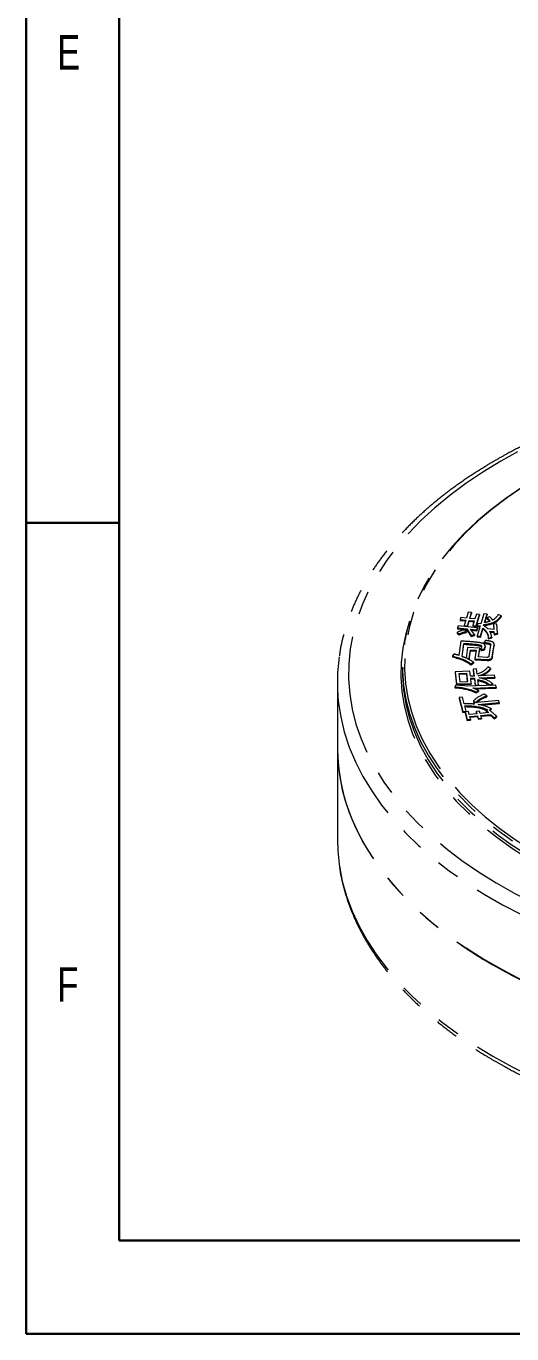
# Model space of a CAD drawing. Header units: millimetres. Extents: x 5 to 415, y 5 to 292.
# Drawn here: x 5 to 31.1, y 5 to 75.1 of the extents above; entities that cross this region are included whole.
import ezdxf

# ---------------------------------------------------------------- set-up
doc = ezdxf.new("R2010")
doc.units = ezdxf.units.MM
doc.linetypes.add('PHANTOM', pattern=[12.7, 6.35, -1.27, 1.27, -1.27, 1.27, -1.27])
doc.layers.add('AM_BOR', color=7, linetype='Continuous', lineweight=30)
doc.styles.add('SLDTEXTSTYLE4', font='TXT', dxfattribs={"width": 0.75})

msp = doc.modelspace()

# ---------------------------------------------------------------- linework, layer by layer
at = {"color": 7, "linetype": 'PHANTOM', "lineweight": 0}
for p, q in [((28.71722, 43.70928), (28.62244, 43.39899)), ((28.89385, 43.69131), (28.71722, 43.70928)), ((28.79908, 43.38102), (28.89385, 43.69131)), ((28.81359, 43.37954), (28.89385, 43.64232)), ((28.89385, 43.69131), (28.89385, 43.64232)), ((29.157, 43.61039), (29.07826, 43.3526)), ((29.14887, 42.98622), (29.33402, 43.59237)), ((29.14887, 42.93722), (29.33402, 43.54338)), ((29.33402, 43.59237), (29.157, 43.61039)), ((29.33402, 43.59237), (29.33402, 43.54338)), ((29.5579, 43.6328), (29.39144, 43.08773)), ((29.73815, 43.61446), (29.5579, 43.6328)), ((29.59931, 43.15996), (29.73815, 43.61446)), ((29.61501, 43.16236), (29.73815, 43.56547)), ((29.73815, 43.61446), (29.73815, 43.56547)), ((30.48232, 43.50853), (30.33254, 43.59537)), ((30.48232, 43.50853), (30.48232, 43.45954)), ((28.18319, 42.97939), (28.15076, 42.87325)), ((28.15076, 42.87325), (28.64318, 42.82313)), ((28.15076, 42.87325), (28.15076, 42.82426)), ((28.15076, 42.82426), (28.64318, 42.77414)), ((29.2167, 42.87419), (28.18319, 42.97939)), ((28.32273, 43.4295), (28.29032, 43.32337)), ((28.29032, 43.32337), (28.59004, 43.29287)), ((28.29032, 43.32337), (28.29032, 43.27438)), ((28.29032, 43.27438), (28.57553, 43.24535)), ((28.62244, 43.39899), (28.32273, 43.4295)), ((28.59004, 43.29287), (28.49818, 42.9921)), ((28.49818, 42.9921), (28.67478, 42.97413)), ((28.49818, 42.9921), (28.49818, 42.94733)), ((28.64318, 42.82313), (28.88511, 42.45678)), ((28.64318, 42.82313), (28.64318, 42.77414)), ((28.67478, 42.97413), (28.76665, 43.27489)), ((28.67478, 42.97413), (28.67478, 42.92935)), ((28.67603, 42.92922), (28.76665, 43.2259)), ((28.76665, 43.27489), (29.04585, 43.24646)), ((28.76665, 43.27489), (28.76665, 43.2259)), ((28.76665, 43.2259), (29.03133, 43.19895)), ((29.07826, 43.3526), (28.79908, 43.38102)), ((28.84835, 42.80225), (29.18428, 42.76806)), ((29.06096, 42.51241), (28.84835, 42.80225)), ((29.04585, 43.24646), (28.97229, 43.00563)), ((28.97229, 43.00563), (29.14887, 42.98622)), ((28.97229, 43.00563), (28.97229, 42.95664)), ((28.97229, 42.95664), (29.14887, 42.93722)), ((29.14887, 42.98622), (29.14887, 42.93722)), ((29.18428, 42.76806), (29.2167, 42.87419)), ((29.18428, 42.71906), (29.2167, 42.8252)), ((29.35823, 42.97903), (29.19315, 42.43861)), ((29.2321, 43.10395), (29.19891, 42.99525)), ((29.19891, 42.99525), (29.35823, 42.97903)), ((29.19891, 42.99525), (29.19891, 42.94625)), ((29.19891, 42.94625), (29.34372, 42.93152)), ((29.2167, 42.87419), (29.2167, 42.8252)), ((29.39144, 43.08773), (29.2321, 43.10395)), ((29.37339, 42.42027), (29.50702, 42.8578)), ((29.37339, 42.37127), (29.50702, 42.80881)), ((29.50702, 42.8578), (29.50702, 42.80881)), ((29.54738, 42.98995), (29.56731, 43.05522)), ((29.55983, 42.98174), (29.56731, 43.00623)), ((29.56731, 43.05522), (29.56731, 43.00623)), ((29.86137, 43.46924), (29.71505, 43.40847)), ((29.71505, 43.40847), (29.71505, 43.35948)), ((30.09693, 42.7846), (29.77186, 42.81768)), ((30.07396, 43.0829), (30.09693, 42.7846)), ((30.25541, 43.06443), (30.07396, 43.0829)), ((30.07396, 43.0829), (30.07396, 43.0339)), ((30.07396, 43.0339), (30.09313, 42.78498)), ((30.29752, 42.58577), (30.25541, 43.06443)), ((28.13266, 42.62797), (28.22849, 42.53968)), ((28.13266, 42.62797), (28.13266, 42.57898)), ((28.13266, 42.57898), (28.22849, 42.49069)), ((28.33215, 42.16345), (28.21565, 41.39477)), ((28.22849, 42.53968), (28.22849, 42.49069)), ((28.62926, 42.67848), (28.52222, 42.76935)), ((28.62926, 42.67848), (28.62926, 42.62949)), ((28.64318, 42.77414), (28.88511, 42.40779)), ((28.88511, 42.45678), (29.06096, 42.51241)), ((28.88511, 42.40779), (29.06096, 42.46341)), ((28.88511, 42.45678), (28.88511, 42.40779)), ((28.88719, 42.7493), (29.18428, 42.71906)), ((29.06096, 42.51241), (29.06096, 42.46341)), ((29.18428, 42.76806), (29.18428, 42.71906)), ((29.19315, 42.43861), (29.37339, 42.42027)), ((29.19315, 42.43861), (29.19315, 42.38962)), ((29.19315, 42.38962), (29.37339, 42.37127)), ((29.37339, 42.42027), (29.37339, 42.37127)), ((29.65358, 42.19448), (29.55327, 42.08734)), ((29.7987, 42.3365), (29.98265, 42.37789)), ((29.7987, 42.3365), (29.7987, 42.28751)), ((29.7987, 42.28751), (29.98265, 42.32889)), ((29.87139, 42.69811), (30.0987, 42.67498)), ((29.89945, 42.64626), (30.0987, 42.62599)), ((29.98265, 42.37789), (29.98265, 42.32889)), ((30.0987, 42.67498), (30.10511, 42.54789)), ((30.0987, 42.67498), (30.0987, 42.62599)), ((30.0987, 42.62599), (30.10511, 42.4989)), ((30.10511, 42.54789), (30.29752, 42.58577)), ((30.10511, 42.54789), (30.10511, 42.4989)), ((30.10511, 42.4989), (30.29752, 42.53678)), ((30.29752, 42.58577), (30.29752, 42.53678)), ((27.95156, 41.46776), (27.8721, 41.36288)), ((28.38689, 41.33688), (28.49371, 42.04166)), ((28.39394, 41.33438), (28.49371, 41.99266)), ((28.49371, 42.04166), (28.49371, 41.99266)), ((28.68697, 41.80985), (28.60281, 41.25448)), ((29.34381, 41.77668), (28.68697, 41.80985)), ((28.77812, 41.22338), (28.84876, 41.68948)), ((28.77812, 41.17439), (28.84876, 41.64048)), ((28.84876, 41.68948), (29.15193, 41.67417)), ((28.84876, 41.68948), (28.84876, 41.64048)), ((28.84876, 41.64048), (29.14456, 41.62555)), ((29.15193, 41.67417), (29.0813, 41.20806)), ((29.1675, 41.98515), (29.1675, 41.93615)), ((29.2731, 41.31011), (29.34381, 41.77668)), ((29.28046, 41.30974), (29.34381, 41.72768)), ((29.34381, 41.77668), (29.34381, 41.72768)), ((29.39138, 41.7009), (29.39138, 41.6519)), ((29.40818, 41.93085), (29.40818, 41.88185)), ((29.55327, 42.08734), (29.55327, 42.03835)), ((29.59391, 41.73848), (29.59391, 41.68948)), ((29.62934, 41.83684), (29.62643, 41.85072)), ((29.62934, 41.88583), (29.62934, 41.83684)), ((29.63041, 41.84487), (29.63041, 41.90611)), ((29.92314, 41.9439), (29.8325, 41.34578)), ((29.8472, 42.04621), (29.8472, 41.99722)), ((29.91436, 42.0104), (29.91436, 41.9614)), ((30.00581, 41.30152), (30.10711, 41.96989)), ((30.00581, 41.25253), (30.10711, 41.92089)), ((30.10711, 41.92089), (30.10665, 41.9445)), ((30.10711, 41.96989), (30.10711, 41.92089)), ((30.10896, 41.93839), (30.10896, 41.99963)), ((25.19797, 40.75683), (25.19797, 40.51187)), ((27.8721, 41.36288), (27.8721, 41.31389)), ((28.65073, 41.22981), (28.77812, 41.22338)), ((28.77812, 41.22338), (28.77812, 41.17439)), ((28.86115, 40.94601), (29.0091, 41.02658)), ((28.86115, 40.89701), (29.0091, 40.97759)), ((28.86115, 40.94601), (28.86115, 40.89701)), ((29.0091, 41.02658), (29.0091, 40.97759)), ((29.0813, 41.20806), (29.7426, 41.17466)), ((29.0813, 41.20806), (29.0813, 41.15907)), ((29.0813, 41.15907), (29.7426, 41.12567)), ((29.71301, 41.2879), (29.2731, 41.31011)), ((29.7426, 41.17466), (29.7426, 41.12567)), ((29.92042, 40.69576), (29.77301, 40.77348)), ((29.92042, 40.69576), (29.92042, 40.64677)), ((29.92247, 41.20346), (29.92247, 41.15447)), ((30.00581, 41.30152), (30.00581, 41.25253)), ((28.80834, 40.54613), (28.01816, 40.51422)), ((28.01816, 40.51422), (28.09696, 39.86376)), ((28.01816, 40.51422), (28.01816, 40.46523)), ((28.01816, 40.46523), (28.09696, 39.81477)), ((28.64246, 40.43141), (28.21009, 40.41394)), ((28.21009, 40.41394), (28.26292, 39.97779)), ((28.64246, 40.38241), (28.21599, 40.36519)), ((28.26292, 39.97779), (28.69529, 39.99523)), ((28.69529, 39.99523), (28.64246, 40.43141)), ((28.64246, 40.43141), (28.64246, 40.38241)), ((28.68938, 39.99499), (28.64246, 40.38241)), ((28.84047, 40.28076), (28.80834, 40.54613)), ((29.03647, 40.28867), (28.84047, 40.28076)), ((28.8535, 40.17325), (29.04951, 40.18117)), ((28.88713, 39.89566), (28.8535, 40.17325)), ((28.8594, 40.1245), (29.04951, 40.13218)), ((29.16939, 40.66544), (28.99172, 40.65826)), ((28.99172, 40.65826), (29.03647, 40.28867)), ((28.99172, 40.65826), (28.99172, 40.60927)), ((28.99172, 40.60927), (29.03057, 40.28844)), ((29.04951, 40.18117), (29.09516, 39.8043)), ((29.04951, 40.18117), (29.04951, 40.13218)), ((29.04951, 40.13218), (29.09501, 39.75654)), ((29.20206, 40.39583), (29.16939, 40.66544)), ((29.27284, 39.81147), (29.23797, 40.09941)), ((30.1384, 40.33315), (29.25369, 40.29744)), ((29.31073, 40.19171), (30.15141, 40.22565)), ((29.46606, 40.14899), (30.15141, 40.17665)), ((30.15141, 40.22565), (30.1384, 40.33315)), ((30.15141, 40.22565), (30.15141, 40.17665)), ((21.69797, 39.94029), (21.69797, 36.42916)), ((28.0629, 39.80683), (27.99846, 39.70661)), ((27.99846, 39.70661), (27.99846, 39.65762)), ((28.09696, 39.86376), (28.88713, 39.89566)), ((28.09696, 39.86376), (28.09696, 39.81477)), ((28.09696, 39.81477), (28.88713, 39.84666)), ((28.63633, 39.73802), (28.42352, 39.77079)), ((30.21097, 39.80159), (28.63633, 39.73802)), ((28.88713, 39.89566), (28.88713, 39.84666)), ((28.97416, 39.64361), (30.224, 39.69408)), ((29.08681, 39.59917), (30.224, 39.64508)), ((29.09516, 39.8043), (29.27284, 39.81147)), ((29.09516, 39.8043), (29.09516, 39.75655)), ((29.15484, 39.42988), (29.27776, 39.5138)), ((29.15484, 39.38089), (29.27776, 39.46481)), ((29.15484, 39.42988), (29.15484, 39.38089)), ((29.27284, 39.81147), (29.27284, 39.76372)), ((29.27776, 39.5138), (29.27776, 39.46481)), ((29.7206, 39.22693), (29.57626, 39.30685)), ((29.89392, 39.79564), (30.02655, 39.88066)), ((29.89392, 39.79564), (29.89392, 39.78879)), ((29.96408, 39.79162), (30.02655, 39.83167)), ((30.02655, 39.88066), (30.02655, 39.83167)), ((30.224, 39.69408), (30.21097, 39.80159)), ((30.224, 39.69408), (30.224, 39.64508)), ((28.40518, 39.1537), (28.23048, 39.13772)), ((28.23048, 39.13772), (28.43792, 38.38166)), ((28.23048, 39.13772), (28.23048, 39.08873)), ((28.23048, 39.08873), (28.43792, 38.33267)), ((28.50142, 38.80293), (28.40518, 39.1537)), ((28.61262, 38.39764), (28.531, 38.69508)), ((28.99939, 38.94013), (29.13305, 38.86903)), ((28.99939, 38.94013), (28.99939, 38.89114)), ((28.99939, 38.89114), (29.07475, 38.85105)), ((30.35979, 38.96853), (29.02749, 38.84673)), ((29.02749, 38.84673), (29.04544, 38.78127)), ((29.02749, 38.84673), (29.02749, 38.79773)), ((29.13305, 38.86903), (29.13305, 38.85638)), ((29.25762, 38.75864), (30.38898, 38.86209)), ((29.25871, 38.75468), (29.25762, 38.75864)), ((29.4118, 38.72375), (30.38898, 38.8131)), ((29.7206, 39.22693), (29.7206, 39.17793)), ((30.38898, 38.86209), (30.35979, 38.96853)), ((30.38898, 38.86209), (30.38898, 38.8131)), ((28.43792, 38.38166), (28.61262, 38.39764)), ((28.43792, 38.38166), (28.43792, 38.33267)), ((28.43792, 38.33267), (28.55813, 38.34366)), ((28.73202, 38.37846), (28.55813, 38.36257)), ((28.55813, 38.36257), (28.67047, 37.95308)), ((28.55813, 38.36257), (28.55813, 38.31358)), ((28.55813, 38.31358), (28.67047, 37.90409)), ((28.61262, 38.39764), (28.61262, 38.36755)), ((28.67047, 37.95308), (28.84436, 37.96898)), ((28.67047, 37.95308), (28.67047, 37.90409)), ((28.67047, 37.90409), (28.84436, 37.91999)), ((28.77304, 38.22893), (28.73202, 38.37846)), ((29.1866, 38.26674), (28.77304, 38.22893)), ((28.80225, 38.12248), (29.21582, 38.1603)), ((28.84436, 37.96898), (28.80225, 38.12248)), ((28.81536, 38.07469), (29.21582, 38.11131)), ((28.84436, 37.96898), (28.84436, 37.91999)), ((29.32727, 38.4083), (29.15217, 38.39228)), ((29.15217, 38.39228), (29.1866, 38.26674)), ((29.15217, 38.39228), (29.15217, 38.34329)), ((29.15217, 38.34329), (29.17349, 38.26554)), ((29.21582, 38.1603), (29.2553, 38.01635)), ((29.21582, 38.1603), (29.21582, 38.11131)), ((29.21582, 38.11131), (29.2553, 37.96736)), ((29.2553, 38.01635), (29.43041, 38.03237)), ((29.2553, 38.01635), (29.2553, 37.96736)), ((29.2553, 37.96736), (29.43041, 37.98337)), ((29.36172, 38.28275), (29.32727, 38.4083)), ((29.82371, 38.325), (29.36172, 38.28275)), ((29.39093, 38.17632), (29.92271, 38.22493)), ((29.43041, 38.03237), (29.39093, 38.17632)), ((29.40404, 38.12852), (29.92271, 38.17594)), ((29.43041, 38.03237), (29.43041, 37.98337)), ((29.76615, 38.47302), (29.65961, 38.46328)), ((29.65961, 38.46328), (29.82371, 38.325)), ((29.65961, 38.46328), (29.65961, 38.41428)), ((29.65961, 38.41428), (29.77126, 38.3202)), ((29.8549, 38.48113), (29.94591, 38.5384)), ((29.88548, 38.45138), (29.94591, 38.48941)), ((29.92271, 38.22493), (29.92271, 38.17594)), ((29.94591, 38.5384), (29.94591, 38.48941)), ((30.11071, 38.04776), (30.24022, 38.13649)), ((30.11071, 37.99877), (30.24022, 38.0875)), ((30.11071, 38.04776), (30.11071, 37.99877)), ((30.24022, 38.13649), (30.24022, 38.0875)), ((21.69797, 36.42916), (21.69797, 31.52992))]:
    msp.add_line(p, q, dxfattribs=at)
at = {"color": 7, "linetype": 'PHANTOM', "lineweight": 0, "flags": 128}
for points in [[(30.46969, 51.81911), (29.50337, 51.2325), (28.58933, 50.6186), (27.72988, 49.97896), (26.92718, 49.3152), (26.18327, 48.629), (25.50002, 47.92209), (24.87915, 47.19625), (24.32225, 46.45332), (23.83071, 45.69518), (23.40578, 44.92374), (23.04852, 44.14094), (22.75985, 43.34877), (22.54049, 42.54923), (22.39099, 41.74434), (22.31174, 40.93613), (22.30293, 40.12663), (22.36458, 39.31791), (22.49654, 38.512), (22.69848, 37.71093), (22.96989, 36.91673), (23.31008, 36.1314), (23.71819, 35.35694), (24.19319, 34.59529), (24.73387, 33.84838), (25.33889, 33.11809), (26.0067, 32.40628), (26.73562, 31.71474), (27.5238, 31.04521), (28.36927, 30.39939), (29.26987, 29.77891), (30.22334, 29.18533), (31.22727, 28.62016), (32.27912, 28.08483), (33.37623, 27.58068), (34.51584, 27.10898), (35.69507, 26.67094), (36.91092, 26.26766), (38.16035, 25.90015), (39.44018, 25.56934), (40.74718, 25.27608), (42.07806, 25.0211), (43.42945, 24.80504), (44.79794, 24.62845), (46.18007, 24.49178), (47.57235, 24.39537), (48.97126, 24.33946), (50.37327, 24.3242), (51.77484, 24.34963), (53.17242, 24.41568), (54.56249, 24.52218), (55.94154, 24.66887), (57.30607, 24.85537), (58.65265, 25.08122), (59.97788, 25.34584), (61.2784, 25.64856), (62.55092, 25.98862), (63.79225, 26.36516), (64.99923, 26.77724), (66.16883, 27.2238), (67.29808, 27.70372), (68.38413, 28.21579), (69.42424, 28.75871), (70.41579, 29.33112), (71.35627, 29.93157), (72.24329, 30.55853), (73.07463, 31.21043), (73.84818, 31.88563), (74.56199, 32.5824), (75.21425, 33.29901), (75.80332, 34.03362), (76.32771, 34.78439), (76.78609, 35.54943), (77.17731, 36.32679), (77.50038, 37.11452), (77.75447, 37.91063), (77.93896, 38.7131), (78.05337, 39.51991), (78.09742, 40.32902), (78.07099, 41.13838), (77.97415, 41.94595), (77.80714, 42.7497), (77.57039, 43.54759), (77.2645, 44.3376), (76.89024, 45.11774), (76.44854, 45.88604), (75.94054, 46.64056), (75.36751, 47.37939), (74.73089, 48.10066), (74.03231, 48.80256), (73.27352, 49.48331), (72.45643, 50.14119), (71.58312, 50.77455), (70.65579, 51.38177), (69.67678, 51.96132), (68.64857, 52.51175), (67.57375, 53.03166), (66.45503, 53.51973), (65.29525, 53.97474), (64.09733, 54.39554), (62.8643, 54.78106), (61.59928, 55.13032), (60.30545, 55.44246), (58.98609, 55.71667), (57.64453, 55.95226), (56.28417, 56.14865), (54.90842, 56.30533), (53.52078, 56.42191), (52.12474, 56.49809), (50.72384, 56.53368), (49.32161, 56.52859), (47.92159, 56.48284), (46.52732, 56.39654), (45.14233, 56.2699), (43.7701, 56.10326), (42.41412, 55.89702), (41.07779, 55.65171), (39.76451, 55.36795), (38.47758, 55.04645), (37.22025, 54.68804), (35.99571, 54.29361), (34.80705, 53.86415), (33.65726, 53.40077), (32.54926, 52.90461), (31.48584, 52.37695), (30.46969, 51.81911)], [(32.10206, 50.71463), (31.60451, 50.40433), (30.74143, 49.81938), (29.93349, 49.20874), (29.183, 48.57415), (28.49208, 47.9174), (27.86269, 47.24034), (27.29661, 46.54491), (26.79544, 45.83308), (26.36061, 45.10685), (25.99335, 44.3683), (25.6947, 43.6195), (25.46551, 42.86259), (25.30643, 42.09972), (25.2179, 41.33303), (25.20018, 40.56472), (25.25333, 39.79694), (25.37717, 39.03189), (25.57138, 38.27173), (25.83539, 37.51861), (26.16847, 36.77468), (26.56965, 36.04202), (27.03782, 35.32274), (27.57163, 34.61886), (28.16958, 33.93237), (28.82997, 33.26523), (29.55093, 32.61933), (30.33042, 31.99649), (31.16622, 31.39849), (32.05598, 30.82701), (32.99715, 30.28368), (33.98709, 29.77004), (35.02297, 29.28754), (36.10188, 28.83755), (37.22074, 28.42135), (38.37638, 28.04011), (39.56553, 27.69492), (40.78483, 27.38676), (42.0308, 27.11649), (43.29993, 26.88489), (44.58861, 26.69262), (45.89318, 26.5402), (47.20997, 26.42809), (48.53522, 26.35659), (49.86518, 26.32592), (51.19609, 26.33614), (52.52417, 26.38725), (53.84566, 26.47909), (55.1568, 26.6114), (56.45389, 26.7838), (57.73324, 26.99582), (58.99124, 27.24684), (60.22431, 27.53615), (61.42896, 27.86295), (62.60178, 28.22629), (63.73943, 28.62515), (64.8387, 29.0584), (65.89647, 29.52481), (66.90974, 30.02305), (67.87564, 30.55173), (68.79143, 31.10933), (69.65451, 31.69428), (70.46244, 32.30492), (71.21294, 32.93951), (71.90386, 33.59626), (72.53325, 34.27332), (73.09933, 34.96875), (73.6005, 35.68058), (74.03533, 36.40681), (74.40259, 37.14536), (74.70123, 37.89416), (74.93043, 38.65107), (75.08951, 39.41394), (75.17804, 40.18063), (75.19575, 40.94894), (75.14261, 41.71672), (75.01876, 42.48177), (74.82456, 43.24193), (74.56054, 43.99505), (74.22747, 44.73899), (73.82629, 45.47164), (73.35812, 46.19092), (72.82431, 46.8948), (72.22636, 47.58129), (71.56597, 48.24843), (70.84501, 48.89433), (70.06552, 49.51717), (69.22971, 50.11517), (69.0316, 50.2478)], [(25.19797, 40.51187), (25.20018, 40.31975), (25.25333, 39.55198), (25.37717, 38.78693), (25.57138, 38.02677), (25.83539, 37.27365), (26.16847, 36.52971), (26.56965, 35.79706), (27.03782, 35.07778), (27.57163, 34.37389), (28.16958, 33.68741), (28.82997, 33.02027), (29.55093, 32.37437), (30.33042, 31.75153), (31.01899, 31.25424)], [(28.59898, 25.71541), (28.61314, 25.7059), (29.56587, 25.09812), (30.5699, 24.51851), (31.62272, 23.96851), (32.72173, 23.44949), (33.86418, 22.96274), (35.04725, 22.50946), (36.26797, 22.0908), (37.52334, 21.70778), (38.81021, 21.36136), (40.12539, 21.05241), (41.46562, 20.78168), (42.82756, 20.54985), (44.20782, 20.35751), (45.60297, 20.20511), (47.00955, 20.09306), (48.42405, 20.02162), (49.84296, 19.99097), (51.26276, 20.00119), (52.67991, 20.05225), (54.09089, 20.14403), (55.49219, 20.27629), (56.88033, 20.44871), (58.25185, 20.66087), (59.60335, 20.91222), (60.93147, 21.20215), (62.23291, 21.52994), (63.50442, 21.89477), (64.74285, 22.29574), (65.94512, 22.73184), (67.10824, 23.202), (68.22932, 23.70504), (69.30557, 24.23972), (70.33431, 24.8047), (71.31299, 25.39858), (72.23918, 26.01989), (73.11057, 26.66707), (73.925, 27.33853), (74.68043, 28.03258), (75.375, 28.74751), (76.00697, 29.48154), (76.57478, 30.23284), (77.07702, 30.99955), (77.51242, 31.77976), (77.87992, 32.57152), (78.1786, 33.37288), (78.40771, 34.18183), (78.56669, 34.99637), (78.65514, 35.81447), (78.67473, 36.50763)], [(21.69797, 36.42916), (21.7179, 35.81398), (21.80642, 34.99522), (21.96553, 34.18002), (22.19482, 33.37042), (22.49374, 32.56842), (22.86154, 31.77601), (23.29729, 30.99518), (23.79993, 30.22786), (24.3682, 29.47595), (25.00068, 28.74133), (25.69581, 28.02583), (26.45185, 27.33121), (27.26693, 26.65922), (28.13902, 26.01151), (29.06596, 25.38971), (30.04543, 24.79535)], [(21.69797, 36.42916), (21.70018, 36.22406), (21.75332, 35.40428), (21.87717, 34.58705), (22.07143, 33.77439), (22.33562, 32.96834), (22.66908, 32.17089), (23.07098, 31.38403), (23.54033, 30.60971), (24.07594, 29.84986), (24.67651, 29.10637), (25.34052, 28.38108), (26.06633, 27.6758), (26.85214, 26.99228), (27.69598, 26.33223), (28.59577, 25.69728), (29.54927, 25.089), (30.55411, 24.50893), (31.60778, 23.95848), (32.70767, 23.43904), (33.85104, 22.9519), (35.03505, 22.49826), (36.25677, 22.07926), (37.51314, 21.69594), (38.80105, 21.34924), (40.11729, 21.04003), (41.45859, 20.76909), (42.82163, 20.53708), (44.203, 20.34457), (45.59927, 20.19206), (47.00698, 20.07992), (48.42262, 20.00842), (49.84268, 19.97774), (51.26362, 19.98797), (52.68191, 20.03907), (54.09402, 20.13092), (55.49645, 20.26329), (56.88571, 20.43585), (58.25833, 20.64818), (59.61092, 20.89973), (60.94011, 21.1899), (62.24259, 21.51795), (63.51513, 21.88308), (64.75455, 22.28437), (65.95779, 22.72082), (67.12184, 23.19136), (68.24382, 23.69481), (69.32094, 24.22991), (70.35051, 24.79535), (71.32998, 25.38971), (72.25692, 26.01151), (73.12901, 26.65922), (73.94409, 27.33121), (74.70013, 28.02583), (75.39526, 28.74133), (76.02774, 29.47595), (76.59601, 30.22786), (77.09864, 30.99518), (77.5344, 31.77601), (77.9022, 32.56842), (78.20111, 33.37042), (78.43041, 34.18002), (78.58952, 34.99522), (78.67804, 35.81398), (78.69797, 36.42916)], [(29.86325, 24.92037), (30.06163, 24.8047), (31.09037, 24.23972), (32.16662, 23.70504), (33.2877, 23.202), (34.45082, 22.73184), (35.65309, 22.29574), (36.89152, 21.89477), (38.16303, 21.52994), (39.46447, 21.20215), (40.79258, 20.91222), (42.14409, 20.66087), (43.51561, 20.44871), (44.90375, 20.27629), (46.30505, 20.14403), (47.71603, 20.05225), (49.13318, 20.00119), (50.55297, 19.99097), (51.97189, 20.02162), (53.38639, 20.09306), (54.79297, 20.20511), (56.18812, 20.35751), (57.56838, 20.54985), (58.93032, 20.78168), (60.27054, 21.05241), (61.58573, 21.36136), (62.8726, 21.70778), (64.12796, 22.0908), (65.34869, 22.50946), (66.53176, 22.96274), (67.67421, 23.44949), (68.77321, 23.96851), (69.82604, 24.51851), (70.83006, 25.09812), (71.7828, 25.7059), (72.68186, 26.34035), (73.52503, 26.99987), (74.31021, 27.68284), (75.03544, 28.38755), (75.69891, 29.11225), (76.29899, 29.85515), (76.83418, 30.61439), (77.30314, 31.38809), (77.70472, 32.17432), (78.03791, 32.97112), (78.30189, 33.77653), (78.496, 34.58853), (78.61975, 35.4051), (78.67284, 36.22422), (78.67491, 36.37591)], [(30.04543, 24.79535), (31.075, 24.22991), (32.15211, 23.69481), (33.27409, 23.19136), (34.43815, 22.72082), (35.64139, 22.28437), (36.88081, 21.88308), (38.15335, 21.51795), (39.45583, 21.1899), (40.78502, 20.89973), (42.1376, 20.64818), (43.51023, 20.43585), (44.89949, 20.26329), (46.30192, 20.13092), (47.71403, 20.03907), (49.13232, 19.98797), (50.55326, 19.97774), (51.97331, 20.00842), (53.38896, 20.07992), (54.79667, 20.19206), (56.19294, 20.34457), (57.57431, 20.53708), (58.93734, 20.76909), (60.27865, 21.04003), (61.59489, 21.34924), (62.8828, 21.69594), (64.13917, 22.07926), (65.36088, 22.49826), (66.5449, 22.9519), (67.68827, 23.43904), (68.78816, 23.95848), (69.84183, 24.50893), (70.84667, 25.089), (71.80016, 25.69728), (72.69995, 26.33223), (73.5438, 26.99228), (74.32961, 27.6758), (75.05542, 28.38108), (75.71943, 29.10637), (76.31999, 29.84986), (76.85561, 30.60971), (77.32495, 31.38403), (77.72686, 32.17089), (78.06031, 32.96834), (78.3245, 33.77439), (78.51877, 34.58705), (78.64262, 35.40428), (78.69575, 36.22406), (78.69797, 36.42916)], [(28.603, 33.68227), (28.91544, 33.37685), (29.63352, 32.73353), (30.40989, 32.11319), (31.24235, 31.51758), (32.12854, 30.94838), (33.06596, 30.40723), (34.05193, 29.89564), (35.08367, 29.41507), (36.15826, 28.96688), (37.27264, 28.55234), (38.42367, 28.17263), (39.60806, 27.82882), (40.82248, 27.52189), (42.06347, 27.25271), (43.32752, 27.02204), (44.61104, 26.83053), (45.9104, 26.67872), (47.22192, 26.56706), (48.54187, 26.49585), (49.86651, 26.46529), (51.1921, 26.47548), (52.51487, 26.52638), (53.83106, 26.61785), (55.13696, 26.74963), (56.42887, 26.92135), (57.7031, 27.13251), (58.95607, 27.38253), (60.18421, 27.67069), (61.38404, 27.99618), (62.55216, 28.35806), (63.68527, 28.75533), (64.78014, 29.18685), (65.83368, 29.65139), (66.84289, 30.14764), (67.80493, 30.6742), (68.71705, 31.22957), (69.57669, 31.81218), (70.38139, 32.42038), (71.12888, 33.05243), (71.81703, 33.70656), (72.21306, 34.12243)], [(21.69797, 31.52992), (21.7179, 30.91473), (21.79125, 30.19989)]]:
    msp.add_lwpolyline(points, dxfattribs=at)
at = {"color": 8, "linetype": 'PHANTOM', "lineweight": 0, "flags": 128}
for points in [[(32.59101, 51.00277), (31.67888, 50.44739), (30.81925, 49.86479), (30.01455, 49.25659), (29.26706, 48.62453), (28.5789, 47.97041), (27.95203, 47.29606), (27.38821, 46.60342), (26.88905, 45.89443), (26.45596, 45.17111), (26.09017, 44.4355), (25.79272, 43.68971), (25.56444, 42.93583), (25.40599, 42.176), (25.31782, 41.41238), (25.30018, 40.64714), (25.3531, 39.88244), (25.47646, 39.12045), (25.66989, 38.36333), (25.93284, 37.61322), (26.26458, 36.87226), (26.66417, 36.14254), (27.13046, 35.42613), (27.66213, 34.72506), (28.25769, 34.04132), (28.603, 33.68227)], [(25.54392, 43.14948), (25.36658, 42.5444), (25.20686, 41.77847), (25.11798, 41.00872), (25.10019, 40.23733), (25.15355, 39.46649), (25.27789, 38.69838), (25.47287, 37.93517), (25.73794, 37.17904), (26.07235, 36.43213), (26.47514, 35.69655), (26.94517, 34.97439), (27.48112, 34.26769), (28.08146, 33.57846), (28.7445, 32.90865), (29.46834, 32.26016), (30.25095, 31.63483), (31.0901, 31.03444), (31.98341, 30.46067), (32.92835, 29.91517), (33.92224, 29.39947), (34.64205, 29.05862)], [(21.78695, 38.64122), (21.87717, 38.09817), (22.07143, 37.28552), (22.33562, 36.47947), (22.66908, 35.68202), (23.07098, 34.89516), (23.54033, 34.12084), (24.07594, 33.36099), (24.67651, 32.61749), (25.34052, 31.8922), (26.06633, 31.18693), (26.85214, 30.50341), (27.69598, 29.84335), (28.59577, 29.2084), (29.54927, 28.60013), (30.55411, 28.02005), (31.60778, 27.46961), (32.70767, 26.95017), (33.85104, 26.46303), (35.03505, 26.00939), (36.25677, 25.59039), (37.51314, 25.20706), (38.80105, 24.86037), (40.11729, 24.55116), (41.45859, 24.28021), (42.82163, 24.0482), (44.203, 23.8557), (45.59927, 23.70319), (47.00698, 23.59104), (48.42262, 23.51954), (49.84268, 23.48887), (51.26362, 23.49909), (52.68191, 23.5502), (54.09402, 23.64205), (55.49645, 23.77442), (56.88571, 23.94698), (58.25833, 24.1593), (59.61092, 24.41086), (60.94011, 24.70103), (62.24259, 25.02908), (63.51513, 25.3942), (64.75455, 25.79549), (65.95779, 26.23195), (67.12184, 26.70248), (68.24382, 27.20593), (69.32094, 27.74104), (70.35051, 28.30647), (71.32998, 28.90083), (72.25692, 29.52264), (73.12901, 30.17034), (73.94409, 30.84234), (74.70013, 31.53695), (75.39526, 32.25246), (76.02774, 32.98708), (76.59601, 33.73898), (77.09864, 34.50631), (77.5344, 35.28714), (77.9022, 36.07954), (78.20111, 36.88154), (78.43041, 37.69115), (78.58952, 38.50634), (78.60609, 38.62027)], [(31.01899, 31.25424), (31.16622, 31.15353), (32.05598, 30.58205), (32.99715, 30.03872), (33.98709, 29.52508), (35.02297, 29.04258), (36.10188, 28.59259), (37.22074, 28.17638), (38.37638, 27.79515), (39.56553, 27.44996), (40.78483, 27.1418), (42.0308, 26.87153), (43.29993, 26.63993), (44.58861, 26.44765), (45.89318, 26.29524), (47.20997, 26.18313), (48.53522, 26.11163), (49.86518, 26.08095), (51.19609, 26.09118), (52.52417, 26.14229), (53.84566, 26.23413), (55.1568, 26.36643), (56.45389, 26.53884), (57.73324, 26.75085), (58.99124, 27.00188), (60.22431, 27.29119), (61.42896, 27.61798), (62.60178, 27.98133), (63.73943, 28.38019), (64.8387, 28.81344), (65.89647, 29.27984), (66.90974, 29.77809), (67.87564, 30.30677), (68.79143, 30.86437), (69.65451, 31.44932), (70.05549, 31.74395)], [(21.79125, 30.19989), (21.80642, 30.09597), (21.96553, 29.28078), (22.19482, 28.47117), (22.49374, 27.66917), (22.86154, 26.87677), (23.29729, 26.09594), (23.79993, 25.32861), (24.3682, 24.57671), (25.00068, 23.84209), (25.69581, 23.12658), (26.45185, 22.43197), (27.26693, 21.75997), (28.13902, 21.11227), (29.06596, 20.49046), (30.04543, 19.8961)], [(30.04543, 19.8961), (31.075, 19.33067), (32.15211, 18.79556), (33.27409, 18.29211), (34.43815, 17.82158), (35.64139, 17.38512), (36.88081, 16.98383), (38.15335, 16.61871), (39.45583, 16.29066), (40.78502, 16.00049), (42.1376, 15.74893), (43.51023, 15.53661), (44.89949, 15.36405), (46.30192, 15.23168), (47.71403, 15.13983), (49.13232, 15.08872), (50.55326, 15.0785), (51.97331, 15.10917), (53.38896, 15.18067), (54.79667, 15.29282), (56.19294, 15.44533), (57.57431, 15.63783), (58.93734, 15.86984), (60.27865, 16.14079), (61.59489, 16.45), (62.8828, 16.79669), (64.13917, 17.18002), (65.36088, 17.59902), (66.5449, 18.05266), (67.68827, 18.5398), (68.78816, 19.05924), (69.84183, 19.60968), (70.84667, 20.18976), (71.80016, 20.79803), (72.69995, 21.43298), (73.5438, 22.09304), (74.32961, 22.77656), (75.05542, 23.48183), (75.71943, 24.20712), (76.31999, 24.95062), (76.85561, 25.71047), (77.32495, 26.48479), (77.72686, 27.27165), (78.06031, 28.0691), (78.3245, 28.87515), (78.51877, 29.6878), (78.59928, 30.16192)]]:
    msp.add_lwpolyline(points, dxfattribs=at)
at = {"color": 7, "linetype": 'PHANTOM', "lineweight": 0}
msp.add_arc((31.2356, 39.94037), 9.53755, 171.7516438, 187.8288486, dxfattribs=at)
for points, knots in [([(78.59791, 41.29013), (78.57955, 41.43327), (78.52747, 41.83931), (78.37264, 42.50375), (78.13914, 43.28171), (77.84052, 44.05209), (77.48117, 44.81354), (77.06065, 45.56433), (76.58003, 46.30275), (76.04022, 47.02708), (75.4424, 47.73557), (74.78793, 48.42652), (74.07833, 49.09827), (73.31531, 49.74925), (72.50068, 50.37794), (71.63638, 50.98294), (70.72445, 51.5629), (69.76703, 52.11656), (68.76634, 52.64274), (67.72469, 53.14034), (66.64443, 53.60833), (65.52797, 54.04575), (64.37782, 54.45171), (63.19653, 54.82537), (61.98671, 55.16599), (60.75102, 55.47285), (59.49219, 55.74534), (58.21299, 55.9829), (56.91623, 56.18505), (55.60474, 56.35137), (54.28141, 56.48153), (52.94914, 56.57525), (51.61084, 56.63234), (50.26946, 56.6527), (48.92793, 56.63626), (47.58919, 56.58308), (46.25618, 56.49326), (44.93182, 56.36698), (43.61902, 56.20452), (42.32065, 56.00619), (41.03955, 55.77241), (39.77853, 55.50365), (38.54035, 55.20047), (37.32774, 54.86347), (36.14335, 54.49334), (34.98978, 54.09083), (33.86963, 53.65673), (32.78516, 53.19202), (31.73959, 52.69716), (30.87054, 52.24667), (30.35913, 51.95634), (30.16971, 51.84881)], [0, 0, 0, 0, 0.01111268, 0.03152273, 0.051964, 0.07244816, 0.09298279, 0.11357118, 0.13421268, 0.15490348, 0.17563762, 0.19640797, 0.2172071, 0.23802792, 0.25886408, 0.27971019, 0.30056186, 0.32141555, 0.34226807, 0.36311776, 0.38396353, 0.40480468, 0.42564089, 0.44647209, 0.46729837, 0.48811999, 0.5089373, 0.52975073, 0.55056075, 0.57136788, 0.59217264, 0.61297559, 0.63377729, 0.6545783, 0.67537919, 0.69618044, 0.71698254, 0.73778605, 0.75859154, 0.7793996, 0.80021079, 0.82102565, 0.84184474, 0.86266856, 0.88349756, 0.90433214, 0.9251726, 0.9460191, 0.96687162, 0.98772987, 1, 1, 1, 1]), ([(30.16971, 51.84881), (30.00254, 51.75083), (29.51822, 51.46699), (28.75124, 50.97693), (27.88599, 50.37129), (27.07075, 49.74123), (26.30676, 49.08859), (25.59609, 48.41466), (24.94042, 47.721), (24.34142, 47.00918), (23.80059, 46.28092), (23.31929, 45.53802), (22.8986, 44.78236), (22.53985, 44.01586), (22.24242, 43.24058), (22.01199, 42.45818), (21.86696, 41.83249), (21.82106, 41.46696), (21.80831, 41.36546)], [0, 0, 0, 0, 0.03554586, 0.10297909, 0.17042743, 0.23787262, 0.30530301, 0.372704, 0.44005753, 0.50734222, 0.574534, 0.64160745, 0.70853789, 0.77530431, 0.8418928, 0.90829993, 0.97453539, 1, 1, 1, 1]), ([(29.71505, 43.35948), (29.76511, 43.32651), (29.83003, 43.28375), (29.85643, 43.23), (29.86247, 43.2177)], [0, 0, 0, 0, 0.77108946, 1, 1, 1, 1]), ([(29.40818, 41.88185), (29.414, 41.87568), (29.42677, 41.86211), (29.43053, 41.84679), (29.43258, 41.83844)], [0, 0, 0, 0, 0.45526154, 1, 1, 1, 1]), ([(29.91436, 41.9614), (29.91633, 41.95929), (29.92091, 41.9544), (29.92307, 41.94858), (29.9236, 41.94515), (29.92365, 41.94484)], [0, 0, 0, 0, 0.40986039, 0.94791059, 1, 1, 1, 1]), ([(29.23797, 40.05042), (29.39565, 40.00931), (29.63381, 39.94722), (29.78581, 39.82709), (29.83718, 39.7865)], [0, 0, 0, 0, 0.66205077, 1, 1, 1, 1]), ([(29.37986, 40.30253), (29.49653, 40.34374), (29.73476, 40.42786), (29.8577, 40.57281), (29.92042, 40.64677)], [0, 0, 0, 0, 0.48976386, 1, 1, 1, 1]), ([(28.531, 38.64609), (28.67291, 38.64397), (28.93935, 38.64), (29.3386, 38.59285), (29.55054, 38.50607), (29.65961, 38.46141)], [0, 0, 0, 0, 0.35610923, 0.66863554, 1, 1, 1, 1]), ([(29.18432, 38.86106), (29.25038, 38.92203), (29.38902, 39.04998), (29.60666, 39.13397), (29.7206, 39.17793)], [0, 0, 0, 0, 0.47648482, 1, 1, 1, 1]), ([(21.80282, 30.14491), (21.8169, 30.03169), (21.8637, 29.65555), (22.00966, 29.02066), (22.23832, 28.24222), (22.53279, 27.47128), (22.88785, 26.70915), (23.30418, 25.95757), (23.78065, 25.21823), (24.31639, 24.49287), (24.91023, 23.78323), (25.56083, 23.09101), (26.26664, 22.41787), (27.02605, 21.76543), (27.83703, 21.13506), (28.69845, 20.52869), (29.48067, 20.02588), (29.98353, 19.73069), (30.16971, 19.6214)], [0, 0, 0, 0, 0.02830426, 0.09403951, 0.15987225, 0.22584092, 0.29197092, 0.35827378, 0.42474822, 0.49138258, 0.55815801, 0.62505173, 0.69203979, 0.75909923, 0.82620941, 0.89335274, 0.96051484, 1, 1, 1, 1]), ([(30.16971, 19.6214), (30.33934, 19.52494), (30.8306, 19.2456), (31.67674, 18.8043), (32.71973, 18.30775), (33.80183, 17.84121), (34.91985, 17.40519), (36.07149, 17.0007), (37.25414, 16.62853), (38.46521, 16.28945), (39.70201, 15.98414), (40.96183, 15.71324), (42.2419, 15.47728), (43.5394, 15.27676), (44.85149, 15.11209), (46.17529, 14.9836), (47.50791, 14.89155), (48.84641, 14.83613), (50.18786, 14.81746), (51.52933, 14.83558), (52.86787, 14.89044), (54.20055, 14.98193), (55.52444, 15.10987), (56.83664, 15.27398), (58.13429, 15.47394), (59.41453, 15.70934), (60.67457, 15.97968), (61.91163, 16.28442), (63.12301, 16.62295), (64.30605, 16.99458), (65.45813, 17.39855), (66.57674, 17.83406), (67.65938, 18.30023), (68.70365, 18.79613), (69.70721, 19.32076), (70.66782, 19.87306), (71.58327, 20.45193), (72.45144, 21.05617), (73.2703, 21.68452), (74.03788, 22.33565), (74.75232, 23.00815), (75.41185, 23.7005), (76.01483, 24.41111), (76.55975, 25.13828), (77.04522, 25.88023), (77.47014, 26.63507), (77.83321, 27.40088), (78.1349, 28.17561), (78.37007, 28.95758), (78.52186, 29.60151), (78.57178, 29.98556), (78.58739, 30.1056)], [0, 0, 0, 0, 0.011017868, 0.031910601, 0.052800442, 0.073686302, 0.094567526, 0.11544379, 0.136315023, 0.157181344, 0.17804301, 0.198900378, 0.219753877, 0.240603986, 0.261451217, 0.282296106, 0.303139203, 0.323981069, 0.344822272, 0.365663381, 0.386504877, 0.407347238, 0.428191041, 0.449036863, 0.469885277, 0.490736851, 0.511592139, 0.53245168, 0.553315979, 0.574185495, 0.595060619, 0.615941643, 0.636828721, 0.65772182, 0.678620649, 0.699524581, 0.720432548, 0.741342923, 0.762252588, 0.783157941, 0.804054526, 0.824936819, 0.845798261, 0.866631439, 0.887428477, 0.908181684, 0.928884437, 0.949532232, 0.970123748, 0.990661697, 1, 1, 1, 1])]:
    msp.add_open_spline(points, degree=3, knots=knots, dxfattribs=at)
for points in [[(29.56731, 43.05522), (29.98517, 43.08142), (30.29017, 43.23259), (30.48232, 43.50853)], [(30.33254, 43.59537), (30.25316, 43.46314), (30.14897, 43.35832), (30.0203, 43.28065)], [(29.50702, 42.8578), (29.69289, 42.73424), (29.78992, 42.56034), (29.7987, 42.3365)], [(29.50702, 42.80881), (29.69289, 42.68525), (29.78992, 42.51135), (29.7987, 42.28751)], [(29.77186, 42.81768), (29.74099, 42.86056), (29.66643, 42.91797), (29.54738, 42.98995)], [(29.56731, 43.00623), (29.98517, 43.03243), (30.29017, 43.1836), (30.48232, 43.45954)], [(29.88606, 43.22416), (29.77991, 43.18899), (29.68419, 43.1676), (29.59931, 43.15996)], [(29.71505, 43.40847), (29.81481, 43.34396), (29.87158, 43.28263), (29.88606, 43.22416)], [(30.0203, 43.28065), (30.00752, 43.33799), (29.95456, 43.40086), (29.86137, 43.46924)], [(28.52222, 42.76935), (28.37226, 42.73745), (28.24254, 42.69031), (28.13266, 42.62797)], [(28.22849, 42.53968), (28.35151, 42.60569), (28.48512, 42.65196), (28.62926, 42.67848)], [(28.22849, 42.49069), (28.35151, 42.5567), (28.48512, 42.60297), (28.62926, 42.62949)], [(29.18039, 42.09742), (28.96515, 42.12201), (28.68228, 42.14412), (28.33215, 42.16345)], [(29.57084, 42.00313), (29.52582, 42.04162), (29.39569, 42.07306), (29.18039, 42.09742)], [(30.01802, 42.11547), (29.94906, 42.14736), (29.82718, 42.17387), (29.65358, 42.19448)], [(29.98265, 42.37789), (29.95572, 42.53411), (29.91863, 42.64086), (29.87139, 42.69811)], [(30.10711, 41.96989), (30.11697, 42.03496), (30.08741, 42.08356), (30.01802, 42.11547)], [(28.21565, 41.39477), (28.1573, 41.41286), (28.06953, 41.43719), (27.95156, 41.46776)], [(28.49371, 42.04166), (28.80547, 42.02072), (29.03022, 42.00202), (29.1675, 41.98515)], [(28.49371, 41.99266), (28.80547, 41.97172), (29.03022, 41.95303), (29.1675, 41.93615)], [(29.1675, 41.98515), (29.30517, 41.96825), (29.38529, 41.95024), (29.40818, 41.93085)], [(29.1675, 41.93615), (29.30517, 41.91926), (29.38529, 41.90124), (29.40818, 41.88185)], [(29.43258, 41.83754), (29.43142, 41.82978), (29.4175, 41.78408), (29.39138, 41.7009)], [(29.39138, 41.7009), (29.45482, 41.71378), (29.52236, 41.72647), (29.59391, 41.73848)], [(29.39138, 41.6519), (29.45482, 41.66479), (29.52236, 41.67747), (29.59391, 41.68948)], [(29.40818, 41.93085), (29.4307, 41.91173), (29.4391, 41.88052), (29.43258, 41.83754)], [(29.55327, 42.08734), (29.71535, 42.07442), (29.81333, 42.0607), (29.8472, 42.04621)], [(29.55327, 42.03835), (29.71535, 42.02543), (29.81333, 42.01171), (29.8472, 41.99722)], [(29.62934, 41.88583), (29.63539, 41.92577), (29.6159, 41.96486), (29.57084, 42.00313)], [(29.59391, 41.73848), (29.60993, 41.78477), (29.62147, 41.83391), (29.62934, 41.88583)], [(29.59391, 41.68948), (29.60993, 41.73578), (29.62147, 41.78491), (29.62934, 41.83684)], [(29.8472, 42.04621), (29.88105, 42.03148), (29.90344, 42.01946), (29.91436, 42.0104)], [(29.8472, 41.99722), (29.88105, 41.98249), (29.90344, 41.97047), (29.91436, 41.9614)], [(29.91436, 42.0104), (29.9257, 42.0013), (29.92848, 41.97914), (29.92314, 41.9439)], [(27.8721, 41.36288), (28.29525, 41.26528), (28.62479, 41.12624), (28.86115, 40.94601)], [(27.8721, 41.31389), (28.29525, 41.21629), (28.62479, 41.07725), (28.86115, 40.89701)], [(28.60281, 41.25448), (28.55182, 41.27788), (28.48013, 41.30542), (28.38689, 41.33688)], [(29.0091, 41.02658), (28.89069, 41.11117), (28.77098, 41.17901), (28.65073, 41.22981)], [(29.77301, 40.77348), (29.6371, 40.58385), (29.44678, 40.45796), (29.20206, 40.39583)], [(29.25369, 40.29744), (29.57763, 40.38854), (29.79986, 40.52138), (29.92042, 40.69576)], [(29.8325, 41.34578), (29.82608, 41.30349), (29.78627, 41.28419), (29.71301, 41.2879)], [(29.7426, 41.17466), (29.81342, 41.17109), (29.8735, 41.18084), (29.92247, 41.20346)], [(29.7426, 41.12567), (29.81342, 41.1221), (29.8735, 41.13184), (29.92247, 41.15447)], [(29.92247, 41.20346), (29.97186, 41.22629), (29.99938, 41.25899), (30.00581, 41.30152)], [(29.92247, 41.15447), (29.97186, 41.17729), (29.99938, 41.21), (30.00581, 41.25253)], [(29.23797, 40.09941), (29.54851, 40.02709), (29.76718, 39.92574), (29.89392, 39.79564)], [(30.02655, 39.88066), (29.84424, 40.03665), (29.60604, 40.14052), (29.31073, 40.19171)], [(27.99846, 39.70661), (28.43225, 39.68865), (28.81811, 39.59643), (29.15484, 39.42988)], [(27.99846, 39.65762), (28.43225, 39.63966), (28.81811, 39.54743), (29.15484, 39.38089)], [(28.42352, 39.77079), (28.27878, 39.79284), (28.15855, 39.80479), (28.0629, 39.80683)], [(29.27776, 39.5138), (29.21463, 39.54813), (29.11318, 39.59131), (28.97416, 39.64361)], [(29.57626, 39.30685), (29.31904, 39.21625), (29.12678, 39.09384), (28.99939, 38.94013)], [(29.04544, 38.78127), (28.89612, 38.79795), (28.71502, 38.80526), (28.50142, 38.80293)], [(28.531, 38.69508), (29.07508, 38.70042), (29.48661, 38.62653), (29.76615, 38.47302)], [(29.13305, 38.86903), (29.24545, 39.00656), (29.44142, 39.12596), (29.7206, 39.22693)], [(29.94591, 38.5384), (29.71437, 38.65716), (29.48537, 38.72909), (29.25871, 38.75468)], [(30.24022, 38.13649), (30.00482, 38.33725), (29.87647, 38.4523), (29.8549, 38.48113)], [(29.92271, 38.22493), (30.01297, 38.14316), (30.07549, 38.08418), (30.11071, 38.04776)], [(29.92271, 38.17594), (30.01297, 38.09417), (30.07549, 38.03518), (30.11071, 37.99877)]]:
    msp.add_open_spline(points, degree=3, dxfattribs=at)
at = {"layer": 'AM_BOR'}
for p, q in [((5, 292), (5, 5)), ((10, 287), (10, 10)), ((10, 48.5), (5, 48.5)), ((10, 10), (236.99783, 10)), ((5, 5), (415, 5))]:
    msp.add_line(p, q, dxfattribs=at)

# ---------------------------------------------------------------- texts
at = {"color": 7, "linetype": 'Continuous', "lineweight": 0, "char_height": 1.85208, "attachment_point": 1, "style": 'SLDTEXTSTYLE4'}
for s, insert in [('E', (6.66667, 74.66802)), ('F', (6.66667, 24.66802))]:
    msp.add_mtext(s, dxfattribs=dict(at, insert=insert))

doc.saveas('drawing.dxf')
